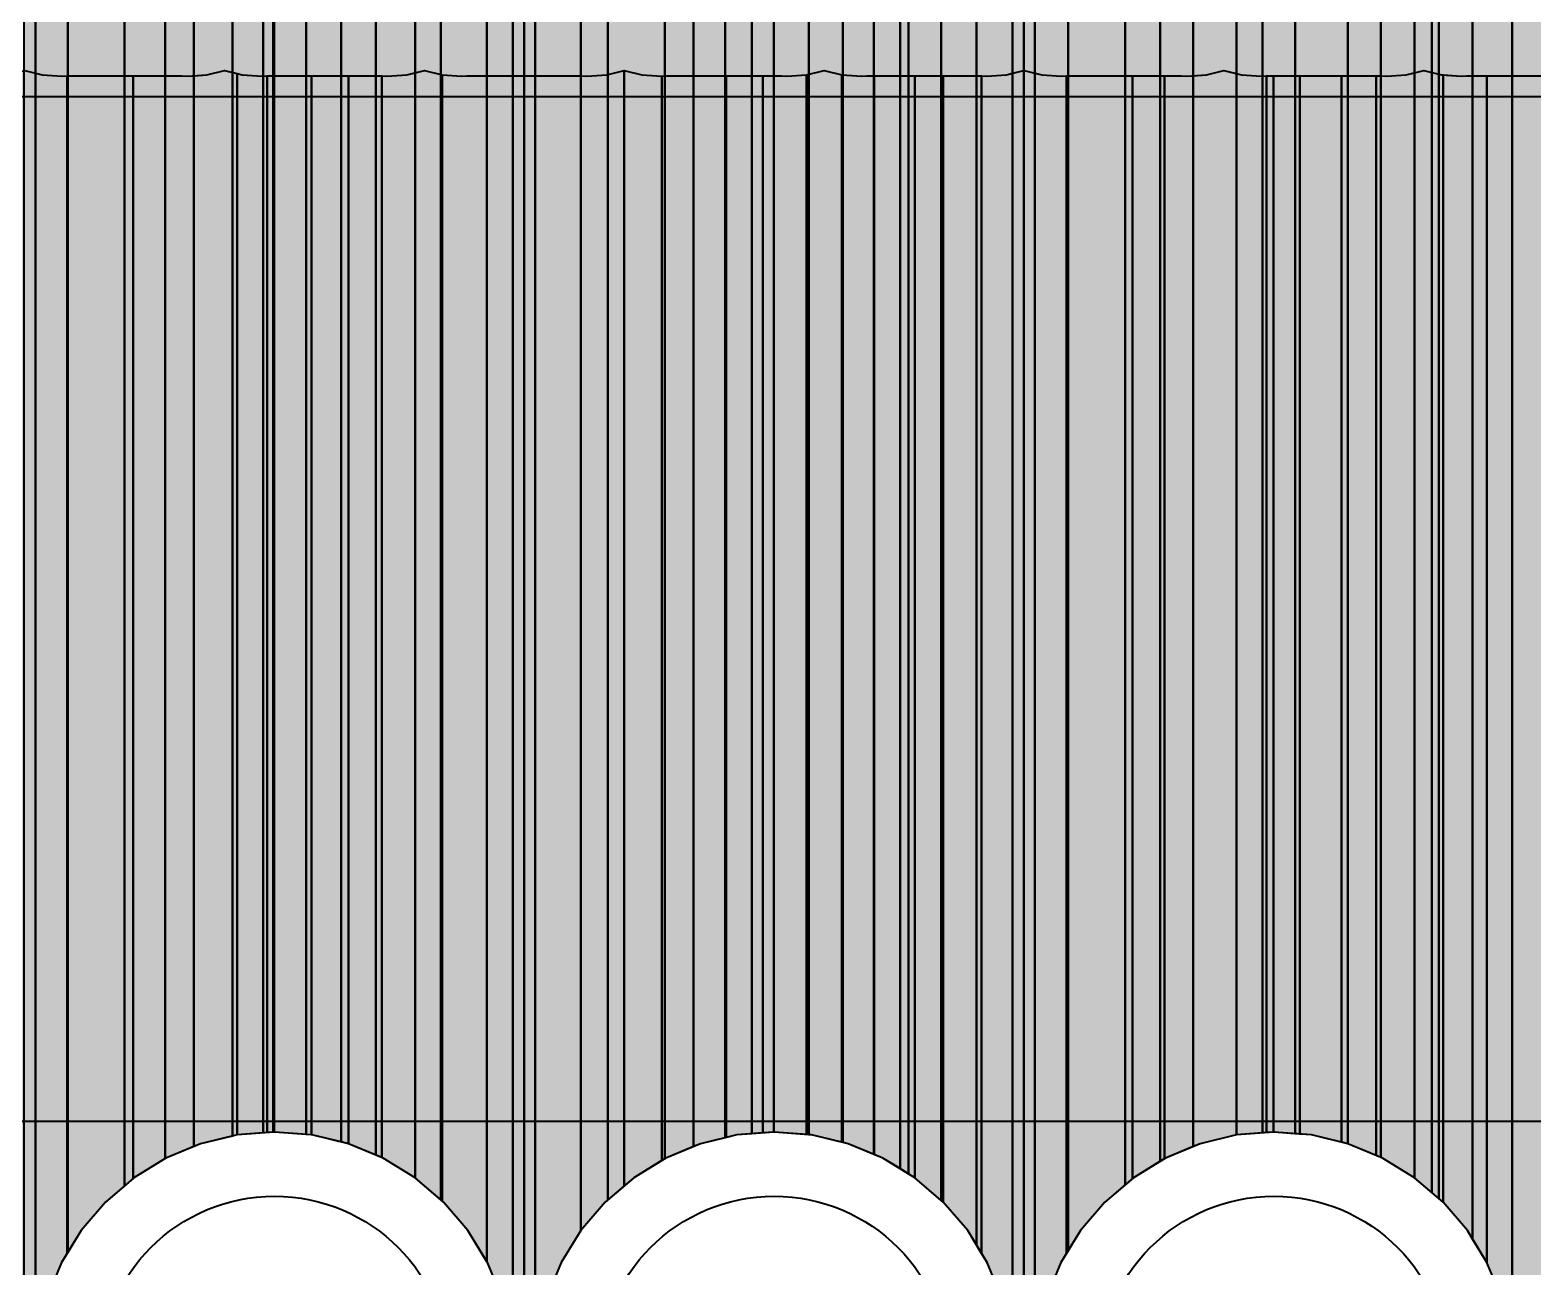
# Model space of a CAD drawing. Header units: millimetres. Extents: x 3.8 to 71.6, y 3.7 to 38.5.
# Drawn here: x 35.72 to 41.74, y 21.4 to 26.35 of the extents above; entities that cross this region are included whole.
import ezdxf

# ---------------------------------------------------------------- set-up
doc = ezdxf.new("R2010")
doc.units = ezdxf.units.MM
for name, color, linetype in [('bottom_copper', 7, 'Continuous'), ('top_copper', 7, 'Continuous'), ('top_silk', 7, 'Continuous')]:
    doc.layers.add(name, color=color, linetype=linetype)

# ---------------------------------------------------------------- blocks, each defined once
blk = doc.blocks.new('Block4090')
at = {"layer": 'bottom_copper', "lineweight": 40}
for points in [[(0, 17.8025), (-0.1033, 17.8106), (-0.1045, 17.8105), (-0.1048, 22.0357), (0, 22.0357), (0, 17.8025)], [(0.1668, 17.77), (0.0464, 17.7989), (0, 17.8025), (0, 22.0357), (0.1668, 22.0357), (0.1668, 17.77)], [(0.3059, 17.7167), (0.1924, 17.7638), (0.1668, 17.77), (0.1668, 22.0357), (0.3059, 22.0357), (0.3059, 17.7167)], [(0.4592, 17.6279), (0.3311, 17.7063), (0.3059, 17.7167), (0.3059, 22.0357), (0.3268, 22.0357), (0.3467, 22.0341), (0.4264, 22.0404), (0.4592, 22.0483), (0.4592, 17.6279)], [(0.5734, 17.5304), (0.4592, 17.6279), (0.4592, 22.0483), (0.4967, 22.0573), (0.5669, 22.0404), (0.5734, 22.0399), (0.5734, 17.5304)], [(0.7493, 17.2881), (0.6709, 17.4162), (0.5734, 17.5304), (0.5734, 22.0399), (0.6467, 22.0341), (0.6666, 22.0357), (0.7493, 22.0357), (0.7493, 17.2881)], [(0.8507, 16.8537), (0.8419, 17.0034), (0.8068, 17.1494), (0.7493, 17.2881), (0.7493, 22.0357), (0.8507, 22.0357), (0.8507, 16.8537)], [(1.0157, 4.3163), (0.8507, 4.3163), (0.8507, 22.0357), (1.0157, 22.0357), (1.0157, 4.3163)]]:
    blk.add_hatch(color=7, dxfattribs=at).paths.add_polyline_path(points, flags=0)
at = {"layer": 'bottom_copper', "color": 7, "lineweight": 40}
for points in [[(0, 17.8025), (-0.1033, 17.8106), (-0.1045, 17.8105), (-0.1048, 22.0357), (0, 22.0357), (0, 17.8025)], [(0.1668, 17.77), (0.0464, 17.7989), (0, 17.8025), (0, 22.0357), (0.1668, 22.0357), (0.1668, 17.77)], [(0.3059, 17.7167), (0.1924, 17.7638), (0.1668, 17.77), (0.1668, 22.0357), (0.3059, 22.0357), (0.3059, 17.7167)], [(0.4592, 17.6279), (0.3311, 17.7063), (0.3059, 17.7167), (0.3059, 22.0357), (0.3268, 22.0357), (0.3467, 22.0341), (0.4264, 22.0404), (0.4592, 22.0483), (0.4592, 17.6279)], [(0.5734, 17.5304), (0.4592, 17.6279), (0.4592, 22.0483), (0.4967, 22.0573), (0.5669, 22.0404), (0.5734, 22.0399), (0.5734, 17.5304)], [(0.7493, 17.2881), (0.6709, 17.4162), (0.5734, 17.5304), (0.5734, 22.0399), (0.6467, 22.0341), (0.6666, 22.0357), (0.7493, 22.0357), (0.7493, 17.2881)], [(0.8507, 16.8537), (0.8419, 17.0034), (0.8068, 17.1494), (0.7493, 17.2881), (0.7493, 22.0357), (0.8507, 22.0357), (0.8507, 16.8537)], [(1.0157, 4.3163), (0.8507, 4.3163), (0.8507, 22.0357), (1.0157, 22.0357), (1.0157, 4.3163)]]:
    blk.add_lwpolyline(points, close=True, dxfattribs=at)
blk = doc.blocks.new('Block5006')
at = {"layer": 'bottom_copper', "lineweight": 40}
for points in [[(-0.1043, 11.4909), (-0.1474, 11.4943), (-0.1489, 11.4942), (-0.1489, 17.7406), (-0.1474, 17.741), (-0.1043, 17.7306), (-0.1043, 11.4909)], [(0.0225, 13.0086), (0, 12.9718), (-0.0575, 12.8331), (-0.0926, 12.6871), (-0.1043, 12.5374), (-0.1043, 17.7306), (-0.0771, 17.7241), (0.0023, 17.7178), (0.0225, 17.7194), (0.0225, 13.0086)], [(0.287, 13.309), (0.1759, 13.2141), (0.0784, 13.0999), (0.0225, 13.0086), (0.0225, 17.7194), (0.287, 17.7194), (0.287, 13.309)], [(0.4151, 13.3881), (0.2901, 13.3116), (0.287, 13.309), (0.287, 17.7194), (0.4151, 17.7194), (0.4151, 13.3881)], [(0.5293, 13.4361), (0.4182, 13.39), (0.4151, 13.3881), (0.4151, 17.7194), (0.4827, 17.7194), (0.5026, 17.7178), (0.5293, 17.7199), (0.5293, 13.4361)], [(0.7029, 13.4826), (0.5569, 13.4475), (0.5293, 13.4361), (0.5293, 17.7199), (0.5823, 17.7241), (0.6526, 17.741), (0.7029, 17.7289), (0.7029, 13.4826)], [(0.8066, 13.4907), (0.7029, 13.4826), (0.7029, 17.7289), (0.7229, 17.7241), (0.8026, 17.7178), (0.8066, 17.7181), (0.8066, 13.4907)], [(0.8225, 13.492), (0.8066, 13.4907), (0.8066, 17.7181), (0.8225, 17.7194), (0.8225, 13.492)], [(0.8511, 13.4942), (0.8225, 13.492), (0.8225, 17.7194), (0.8511, 17.7194), (0.8511, 13.4942)]]:
    blk.add_hatch(color=7, dxfattribs=at).paths.add_polyline_path(points, flags=0)
at = {"layer": 'bottom_copper', "color": 7, "lineweight": 40}
for points in [[(-0.1043, 11.4909), (-0.1474, 11.4943), (-0.1489, 11.4942), (-0.1489, 17.7406), (-0.1474, 17.741), (-0.1043, 17.7306), (-0.1043, 11.4909)], [(0.0225, 13.0086), (0, 12.9718), (-0.0575, 12.8331), (-0.0926, 12.6871), (-0.1043, 12.5374), (-0.1043, 17.7306), (-0.0771, 17.7241), (0.0023, 17.7178), (0.0225, 17.7194), (0.0225, 13.0086)], [(0.287, 13.309), (0.1759, 13.2141), (0.0784, 13.0999), (0.0225, 13.0086), (0.0225, 17.7194), (0.287, 17.7194), (0.287, 13.309)], [(0.4151, 13.3881), (0.2901, 13.3116), (0.287, 13.309), (0.287, 17.7194), (0.4151, 17.7194), (0.4151, 13.3881)], [(0.5293, 13.4361), (0.4182, 13.39), (0.4151, 13.3881), (0.4151, 17.7194), (0.4827, 17.7194), (0.5026, 17.7178), (0.5293, 17.7199), (0.5293, 13.4361)], [(0.7029, 13.4826), (0.5569, 13.4475), (0.5293, 13.4361), (0.5293, 17.7199), (0.5823, 17.7241), (0.6526, 17.741), (0.7029, 17.7289), (0.7029, 13.4826)], [(0.8066, 13.4907), (0.7029, 13.4826), (0.7029, 17.7289), (0.7229, 17.7241), (0.8026, 17.7178), (0.8066, 17.7181), (0.8066, 13.4907)], [(0.8225, 13.492), (0.8066, 13.4907), (0.8066, 17.7181), (0.8225, 17.7194), (0.8225, 13.492)], [(0.8511, 13.4942), (0.8225, 13.492), (0.8225, 17.7194), (0.8511, 17.7194), (0.8511, 13.4942)]]:
    blk.add_lwpolyline(points, close=True, dxfattribs=at)
blk = doc.blocks.new('Block5882')
at = {"layer": 'bottom_copper', "lineweight": 40}
for points in [[(0.0866, 13.5775), (-0.0431, 13.5876), (-0.0446, 13.5875), (-0.0446, 17.8127), (-0.013, 17.8127), (0.0069, 17.8111), (0.0866, 17.8174), (0.0866, 13.5775)], [(0.2272, 13.5469), (0.1066, 13.5759), (0.0866, 13.5775), (0.0866, 17.8174), (0.1569, 17.8343), (0.2272, 17.8174), (0.2272, 13.5469)], [(0.3562, 13.4978), (0.2526, 13.5408), (0.2272, 13.5469), (0.2272, 17.8174), (0.3069, 17.8111), (0.3268, 17.8127), (0.3562, 17.8127), (0.3562, 13.4978)], [(0.5194, 13.4049), (0.3913, 13.4833), (0.3562, 13.4978), (0.3562, 17.8127), (0.5194, 17.8127), (0.5194, 13.4049)], [(0.6336, 13.3074), (0.5194, 13.4049), (0.5194, 17.8127), (0.6336, 17.8127), (0.6336, 13.3074)], [(0.787, 13.1019), (0.7311, 13.1932), (0.6336, 13.3074), (0.6336, 17.8127), (0.787, 17.8127), (0.787, 13.1019)], [(0.9109, 12.6307), (0.9021, 12.7804), (0.867, 12.9264), (0.8095, 13.0651), (0.787, 13.1019), (0.787, 17.8127), (0.8069, 17.8111), (0.8866, 17.8174), (0.9109, 17.8232), (0.9109, 12.6307)], [(0.9554, 11.5875), (0.9109, 11.584), (0.9109, 17.8232), (0.9554, 17.8339), (0.9554, 11.5875)]]:
    blk.add_hatch(color=7, dxfattribs=at).paths.add_polyline_path(points, flags=0)
at = {"layer": 'bottom_copper', "color": 7, "lineweight": 40}
for points in [[(0.0866, 13.5775), (-0.0431, 13.5876), (-0.0446, 13.5875), (-0.0446, 17.8127), (-0.013, 17.8127), (0.0069, 17.8111), (0.0866, 17.8174), (0.0866, 13.5775)], [(0.2272, 13.5469), (0.1066, 13.5759), (0.0866, 13.5775), (0.0866, 17.8174), (0.1569, 17.8343), (0.2272, 17.8174), (0.2272, 13.5469)], [(0.3562, 13.4978), (0.2526, 13.5408), (0.2272, 13.5469), (0.2272, 17.8174), (0.3069, 17.8111), (0.3268, 17.8127), (0.3562, 17.8127), (0.3562, 13.4978)], [(0.5194, 13.4049), (0.3913, 13.4833), (0.3562, 13.4978), (0.3562, 17.8127), (0.5194, 17.8127), (0.5194, 13.4049)], [(0.6336, 13.3074), (0.5194, 13.4049), (0.5194, 17.8127), (0.6336, 17.8127), (0.6336, 13.3074)], [(0.787, 13.1019), (0.7311, 13.1932), (0.6336, 13.3074), (0.6336, 17.8127), (0.787, 17.8127), (0.787, 13.1019)], [(0.9109, 12.6307), (0.9021, 12.7804), (0.867, 12.9264), (0.8095, 13.0651), (0.787, 13.1019), (0.787, 17.8127), (0.8069, 17.8111), (0.8866, 17.8174), (0.9109, 17.8232), (0.9109, 12.6307)], [(0.9554, 11.5875), (0.9109, 11.584), (0.9109, 17.8232), (0.9554, 17.8339), (0.9554, 11.5875)]]:
    blk.add_lwpolyline(points, close=True, dxfattribs=at)
blk = doc.blocks.new('Block6923')
at = {"layer": 'bottom_copper', "lineweight": 40}
for points in [[(-0.1043, 15.8072), (-0.1474, 15.8106), (-0.1489, 15.8105), (-0.1489, 22.0357), (-0.1043, 22.0357), (-0.1043, 15.8072)], [(0.0784, 17.4162), (0, 17.2881), (-0.0575, 17.1494), (-0.0926, 17.0034), (-0.1043, 16.8537), (-0.1043, 22.0357), (0.0784, 22.0357), (0.0784, 17.4162)], [(0.2526, 17.5959), (0.1759, 17.5304), (0.0784, 17.4162), (0.0784, 22.0357), (0.0827, 22.0357), (0.1026, 22.0341), (0.1823, 22.0404), (0.2526, 22.0573), (0.2526, 17.5959)], [(0.4026, 17.6968), (0.2901, 17.6279), (0.2526, 17.5959), (0.2526, 22.0573), (0.3229, 22.0404), (0.4026, 22.0341), (0.4026, 17.6968)], [(0.5293, 17.7524), (0.4182, 17.7063), (0.4026, 17.6968), (0.4026, 22.0341), (0.4225, 22.0357), (0.5293, 22.0357), (0.5293, 17.7524)], [(0.6595, 17.7885), (0.5569, 17.7638), (0.5293, 17.7524), (0.5293, 22.0357), (0.6595, 22.0357), (0.6595, 17.7885)], [(0.8066, 17.807), (0.7029, 17.7989), (0.6595, 17.7885), (0.6595, 22.0357), (0.8066, 22.0357), (0.8066, 17.807)], [(0.8511, 17.8105), (0.8066, 17.807), (0.8066, 22.0357), (0.8511, 22.0357), (0.8511, 17.8105)]]:
    blk.add_hatch(color=7, dxfattribs=at).paths.add_polyline_path(points, flags=0)
at = {"layer": 'bottom_copper', "color": 7, "lineweight": 40}
for points in [[(-0.1043, 15.8072), (-0.1474, 15.8106), (-0.1489, 15.8105), (-0.1489, 22.0357), (-0.1043, 22.0357), (-0.1043, 15.8072)], [(0.0784, 17.4162), (0, 17.2881), (-0.0575, 17.1494), (-0.0926, 17.0034), (-0.1043, 16.8537), (-0.1043, 22.0357), (0.0784, 22.0357), (0.0784, 17.4162)], [(0.2526, 17.5959), (0.1759, 17.5304), (0.0784, 17.4162), (0.0784, 22.0357), (0.0827, 22.0357), (0.1026, 22.0341), (0.1823, 22.0404), (0.2526, 22.0573), (0.2526, 17.5959)], [(0.4026, 17.6968), (0.2901, 17.6279), (0.2526, 17.5959), (0.2526, 22.0573), (0.3229, 22.0404), (0.4026, 22.0341), (0.4026, 17.6968)], [(0.5293, 17.7524), (0.4182, 17.7063), (0.4026, 17.6968), (0.4026, 22.0341), (0.4225, 22.0357), (0.5293, 22.0357), (0.5293, 17.7524)], [(0.6595, 17.7885), (0.5569, 17.7638), (0.5293, 17.7524), (0.5293, 22.0357), (0.6595, 22.0357), (0.6595, 17.7885)], [(0.8066, 17.807), (0.7029, 17.7989), (0.6595, 17.7885), (0.6595, 22.0357), (0.8066, 22.0357), (0.8066, 17.807)], [(0.8511, 17.8105), (0.8066, 17.807), (0.8066, 22.0357), (0.8511, 22.0357), (0.8511, 17.8105)]]:
    blk.add_lwpolyline(points, close=True, dxfattribs=at)
blk = doc.blocks.new('Block7672')
at = {"layer": 'bottom_copper', "lineweight": 40}
for points in [[(0.1043, 17.7991), (-0.0431, 17.8106), (-0.0446, 17.8105), (-0.0446, 22.0357), (0.1043, 22.0357), (0.1043, 17.7991)], [(0.2526, 17.7638), (0.1066, 17.7989), (0.1043, 17.7991), (0.1043, 22.0357), (0.2526, 22.0357), (0.2526, 17.7638)], [(0.387, 17.7081), (0.2526, 17.7638), (0.2526, 22.0357), (0.387, 22.0357), (0.387, 17.7081)], [(0.5194, 17.6279), (0.3913, 17.7063), (0.387, 17.7081), (0.387, 22.0357), (0.4069, 22.0341), (0.4866, 22.0404), (0.5194, 22.0483), (0.5194, 17.6279)], [(0.6272, 17.5359), (0.5194, 17.6279), (0.5194, 22.0483), (0.5569, 22.0573), (0.6272, 22.0404), (0.6272, 17.5359)], [(0.8072, 17.2919), (0.7311, 17.4162), (0.6336, 17.5304), (0.6272, 17.5359), (0.6272, 22.0404), (0.7069, 22.0341), (0.7268, 22.0357), (0.8072, 22.0357), (0.8072, 17.2919)], [(0.9109, 16.8537), (0.9021, 17.0034), (0.867, 17.1494), (0.8095, 17.2881), (0.8072, 17.2919), (0.8072, 22.0357), (0.9109, 22.0357), (0.9109, 16.8537)], [(0.9554, 15.8105), (0.9109, 15.807), (0.9109, 22.0357), (0.9554, 22.0357), (0.9554, 15.8105)]]:
    blk.add_hatch(color=7, dxfattribs=at).paths.add_polyline_path(points, flags=0)
at = {"layer": 'bottom_copper', "color": 7, "lineweight": 40}
for points in [[(0.1043, 17.7991), (-0.0431, 17.8106), (-0.0446, 17.8105), (-0.0446, 22.0357), (0.1043, 22.0357), (0.1043, 17.7991)], [(0.2526, 17.7638), (0.1066, 17.7989), (0.1043, 17.7991), (0.1043, 22.0357), (0.2526, 22.0357), (0.2526, 17.7638)], [(0.387, 17.7081), (0.2526, 17.7638), (0.2526, 22.0357), (0.387, 22.0357), (0.387, 17.7081)], [(0.5194, 17.6279), (0.3913, 17.7063), (0.387, 17.7081), (0.387, 22.0357), (0.4069, 22.0341), (0.4866, 22.0404), (0.5194, 22.0483), (0.5194, 17.6279)], [(0.6272, 17.5359), (0.5194, 17.6279), (0.5194, 22.0483), (0.5569, 22.0573), (0.6272, 22.0404), (0.6272, 17.5359)], [(0.8072, 17.2919), (0.7311, 17.4162), (0.6336, 17.5304), (0.6272, 17.5359), (0.6272, 22.0404), (0.7069, 22.0341), (0.7268, 22.0357), (0.8072, 22.0357), (0.8072, 17.2919)], [(0.9109, 16.8537), (0.9021, 17.0034), (0.867, 17.1494), (0.8095, 17.2881), (0.8072, 17.2919), (0.8072, 22.0357), (0.9109, 22.0357), (0.9109, 16.8537)], [(0.9554, 15.8105), (0.9109, 15.807), (0.9109, 22.0357), (0.9554, 22.0357), (0.9554, 15.8105)]]:
    blk.add_lwpolyline(points, close=True, dxfattribs=at)
blk = doc.blocks.new('Block8641')
at = {"layer": 'bottom_copper', "lineweight": 40}
for points in [[(0.3664, 15.8072), (0.3233, 15.8106), (0.2773, 15.807), (0.2773, 22.0462), (0.3233, 22.0573), (0.3664, 22.0469), (0.3664, 15.8072)], [(0.4932, 17.3249), (0.4707, 17.2881), (0.4132, 17.1494), (0.3781, 17.0034), (0.3664, 16.8537), (0.3664, 22.0469), (0.3936, 22.0404), (0.473, 22.0341), (0.4932, 22.0357), (0.4932, 17.3249)], [(0.7577, 17.6253), (0.6466, 17.5304), (0.5491, 17.4162), (0.4932, 17.3249), (0.4932, 22.0357), (0.7577, 22.0357), (0.7577, 17.6253)], [(0.8858, 17.7044), (0.7608, 17.6279), (0.7577, 17.6253), (0.7577, 22.0357), (0.8858, 22.0357), (0.8858, 17.7044)], [(1, 17.7524), (0.8889, 17.7063), (0.8858, 17.7044), (0.8858, 22.0357), (0.9534, 22.0357), (0.9733, 22.0341), (1, 22.0362), (1, 17.7524)], [(1.1736, 17.7989), (1.0276, 17.7638), (1, 17.7524), (1, 22.0362), (1.053, 22.0404), (1.1233, 22.0573), (1.1736, 22.0452), (1.1736, 17.7989)], [(1.2773, 17.807), (1.1736, 17.7989), (1.1736, 22.0452), (1.1936, 22.0404), (1.2733, 22.0341), (1.2773, 22.0344), (1.2773, 17.807)], [(1.2932, 17.8083), (1.2773, 17.807), (1.2773, 22.0344), (1.2932, 22.0357), (1.2932, 17.8083)], [(1.3218, 17.8105), (1.2932, 17.8083), (1.2932, 22.0357), (1.3218, 22.0357), (1.3218, 17.8105)]]:
    blk.add_hatch(color=7, dxfattribs=at).paths.add_polyline_path(points, flags=0)
at = {"layer": 'bottom_copper', "color": 7, "lineweight": 40}
for points in [[(0.3664, 15.8072), (0.3233, 15.8106), (0.2773, 15.807), (0.2773, 22.0462), (0.3233, 22.0573), (0.3664, 22.0469), (0.3664, 15.8072)], [(0.4932, 17.3249), (0.4707, 17.2881), (0.4132, 17.1494), (0.3781, 17.0034), (0.3664, 16.8537), (0.3664, 22.0469), (0.3936, 22.0404), (0.473, 22.0341), (0.4932, 22.0357), (0.4932, 17.3249)], [(0.7577, 17.6253), (0.6466, 17.5304), (0.5491, 17.4162), (0.4932, 17.3249), (0.4932, 22.0357), (0.7577, 22.0357), (0.7577, 17.6253)], [(0.8858, 17.7044), (0.7608, 17.6279), (0.7577, 17.6253), (0.7577, 22.0357), (0.8858, 22.0357), (0.8858, 17.7044)], [(1, 17.7524), (0.8889, 17.7063), (0.8858, 17.7044), (0.8858, 22.0357), (0.9534, 22.0357), (0.9733, 22.0341), (1, 22.0362), (1, 17.7524)], [(1.1736, 17.7989), (1.0276, 17.7638), (1, 17.7524), (1, 22.0362), (1.053, 22.0404), (1.1233, 22.0573), (1.1736, 22.0452), (1.1736, 17.7989)], [(1.2773, 17.807), (1.1736, 17.7989), (1.1736, 22.0452), (1.1936, 22.0404), (1.2733, 22.0341), (1.2773, 22.0344), (1.2773, 17.807)], [(1.2932, 17.8083), (1.2773, 17.807), (1.2773, 22.0344), (1.2932, 22.0357), (1.2932, 17.8083)], [(1.3218, 17.8105), (1.2932, 17.8083), (1.2932, 22.0357), (1.3218, 22.0357), (1.3218, 17.8105)]]:
    blk.add_lwpolyline(points, close=True, dxfattribs=at)
blk = doc.blocks.new('Block28972')
at = {"layer": 'top_copper', "lineweight": 40}
for points in [[(0.1592, 16.8537), (0.1504, 17.0034), (0.1153, 17.1494), (0.0578, 17.2881), (0, 17.3825), (0, 24.3115), (0.0603, 24.4099), (0.1045, 24.5165), (0.1314, 24.6287), (0.1372, 24.7261), (0.1592, 24.7244), (0.1592, 16.8537)], [(0.3501, 4.3163), (0.1592, 4.3163), (0.1592, 24.7244), (0.2092, 24.7204), (0.2714, 24.7253), (0.279, 24.6287), (0.3059, 24.5165), (0.3501, 24.4099), (0.3501, 4.3163)], [(0, 17.3825), (-0.0206, 17.4162), (-0.1181, 17.5304), (-0.1344, 17.5442), (-0.1344, 24.173), (-0.0749, 24.2238), (0, 24.3115), (0, 17.3825)]]:
    blk.add_hatch(color=7, dxfattribs=at).paths.add_polyline_path(points, flags=0)
at = {"layer": 'top_copper', "color": 7, "lineweight": 40}
for points in [[(0.1592, 16.8537), (0.1504, 17.0034), (0.1153, 17.1494), (0.0578, 17.2881), (0, 17.3825), (0, 24.3115), (0.0603, 24.4099), (0.1045, 24.5165), (0.1314, 24.6287), (0.1372, 24.7261), (0.1592, 24.7244), (0.1592, 16.8537)], [(0.3501, 4.3163), (0.1592, 4.3163), (0.1592, 24.7244), (0.2092, 24.7204), (0.2714, 24.7253), (0.279, 24.6287), (0.3059, 24.5165), (0.3501, 24.4099), (0.3501, 4.3163)], [(0, 17.3825), (-0.0206, 17.4162), (-0.1181, 17.5304), (-0.1344, 17.5442), (-0.1344, 24.173), (-0.0749, 24.2238), (0, 24.3115), (0, 17.3825)]]:
    blk.add_lwpolyline(points, close=True, dxfattribs=at)
blk = doc.blocks.new('Block30658')
at = {"layer": 'top_copper', "lineweight": 40}
for points in [[(-0.1043, 11.4909), (-0.1474, 11.4943), (-0.1489, 11.4942), (-0.1489, 20.5282), (-0.1043, 20.5009), (-0.1043, 11.4909)], [(0.0294, 13.0198), (0, 12.9718), (-0.0575, 12.8331), (-0.0926, 12.6871), (-0.1043, 12.5374), (-0.1043, 20.5009), (-0.0772, 20.4843), (0.0294, 20.4401), (0.0294, 13.0198)], [(0.2566, 13.283), (0.1759, 13.2141), (0.0784, 13.0999), (0.0294, 13.0198), (0.0294, 20.4401), (0.1416, 20.4132), (0.2566, 20.4041), (0.2566, 13.283)], [(0.3975, 13.3773), (0.2901, 13.3116), (0.2566, 13.283), (0.2566, 20.4041), (0.3188, 20.409), (0.3264, 20.3124), (0.3533, 20.2002), (0.3975, 20.0936), (0.3975, 13.3773)], [(0.5293, 13.4361), (0.4182, 13.39), (0.3975, 13.3773), (0.3975, 20.0936), (0.4578, 19.9952), (0.5293, 19.9115), (0.5293, 13.4361)], [(0.7029, 13.4826), (0.5569, 13.4475), (0.5293, 13.4361), (0.5293, 19.9115), (0.5327, 19.9075), (0.6204, 19.8326), (0.7029, 19.782), (0.7029, 13.4826)], [(1.513, 13.2279), (1.4848, 13.252), (1.4848, 19.8326), (1.513, 19.8567), (1.513, 13.2279)], [(1.4151, 13.3116), (1.287, 13.39), (1.2798, 13.393), (1.2798, 19.7281), (1.3864, 19.7723), (1.4151, 19.7899), (1.4151, 13.3116)], [(1.4848, 13.252), (1.4151, 13.3116), (1.4151, 19.7899), (1.4848, 19.8326), (1.4848, 13.252)], [(0.8066, 13.4907), (0.7029, 13.4826), (0.7029, 19.782), (0.7188, 19.7723), (0.8066, 19.7359), (0.8066, 13.4907)], [(0.9376, 13.4877), (0.8526, 13.4943), (0.8066, 13.4907), (0.8066, 19.7359), (0.8254, 19.7281), (0.9376, 19.7012), (0.9376, 13.4877)], [(1.1483, 13.4475), (1.0023, 13.4826), (0.9376, 13.4877), (0.9376, 19.7012), (1.0526, 19.6921), (1.1483, 19.6997), (1.1483, 13.4475)], [(1.2798, 13.393), (1.1483, 13.4475), (1.1483, 19.6997), (1.1676, 19.7012), (1.2798, 19.7281), (1.2798, 13.393)]]:
    blk.add_hatch(color=7, dxfattribs=at).paths.add_polyline_path(points, flags=0)
at = {"layer": 'top_copper', "color": 7, "lineweight": 40}
for points in [[(-0.1043, 11.4909), (-0.1474, 11.4943), (-0.1489, 11.4942), (-0.1489, 20.5282), (-0.1043, 20.5009), (-0.1043, 11.4909)], [(0.0294, 13.0198), (0, 12.9718), (-0.0575, 12.8331), (-0.0926, 12.6871), (-0.1043, 12.5374), (-0.1043, 20.5009), (-0.0772, 20.4843), (0.0294, 20.4401), (0.0294, 13.0198)], [(0.2566, 13.283), (0.1759, 13.2141), (0.0784, 13.0999), (0.0294, 13.0198), (0.0294, 20.4401), (0.1416, 20.4132), (0.2566, 20.4041), (0.2566, 13.283)], [(0.3975, 13.3773), (0.2901, 13.3116), (0.2566, 13.283), (0.2566, 20.4041), (0.3188, 20.409), (0.3264, 20.3124), (0.3533, 20.2002), (0.3975, 20.0936), (0.3975, 13.3773)], [(0.5293, 13.4361), (0.4182, 13.39), (0.3975, 13.3773), (0.3975, 20.0936), (0.4578, 19.9952), (0.5293, 19.9115), (0.5293, 13.4361)], [(0.7029, 13.4826), (0.5569, 13.4475), (0.5293, 13.4361), (0.5293, 19.9115), (0.5327, 19.9075), (0.6204, 19.8326), (0.7029, 19.782), (0.7029, 13.4826)], [(1.513, 13.2279), (1.4848, 13.252), (1.4848, 19.8326), (1.513, 19.8567), (1.513, 13.2279)], [(1.4151, 13.3116), (1.287, 13.39), (1.2798, 13.393), (1.2798, 19.7281), (1.3864, 19.7723), (1.4151, 19.7899), (1.4151, 13.3116)], [(1.4848, 13.252), (1.4151, 13.3116), (1.4151, 19.7899), (1.4848, 19.8326), (1.4848, 13.252)], [(0.8066, 13.4907), (0.7029, 13.4826), (0.7029, 19.782), (0.7188, 19.7723), (0.8066, 19.7359), (0.8066, 13.4907)], [(0.9376, 13.4877), (0.8526, 13.4943), (0.8066, 13.4907), (0.8066, 19.7359), (0.8254, 19.7281), (0.9376, 19.7012), (0.9376, 13.4877)], [(1.1483, 13.4475), (1.0023, 13.4826), (0.9376, 13.4877), (0.9376, 19.7012), (1.0526, 19.6921), (1.1483, 19.6997), (1.1483, 13.4475)], [(1.2798, 13.393), (1.1483, 13.4475), (1.1483, 19.6997), (1.1676, 19.7012), (1.2798, 19.7281), (1.2798, 13.393)]]:
    blk.add_lwpolyline(points, close=True, dxfattribs=at)
blk = doc.blocks.new('Block32102')
at = {"layer": 'top_copper', "lineweight": 40}
for points in [[(0.6256, 13.3142), (0.5194, 13.4049), (0.4939, 13.4205), (0.4939, 25.1395), (0.6256, 25.0078), (0.6256, 13.3142)], [(0.4939, 13.4205), (0.4602, 13.4411), (0.4602, 21.0055), (0.4871, 21.1177), (0.4939, 21.2327), (0.4939, 13.4205)], [(0.7661, 13.136), (0.7311, 13.1932), (0.6336, 13.3074), (0.6256, 13.3142), (0.6256, 21.2327), (0.6347, 21.1177), (0.6616, 21.0055), (0.7058, 20.8989), (0.7661, 20.8005), (0.7661, 13.136)], [(0.4602, 13.4411), (0.3913, 13.4833), (0.3557, 13.4981), (0.3557, 20.8005), (0.416, 20.8989), (0.4602, 21.0055), (0.4602, 13.4411)], [(0.3557, 13.4981), (0.2526, 13.5408), (0.2317, 13.5458), (0.2317, 20.6709), (0.2808, 20.7128), (0.3557, 20.8005), (0.3557, 13.4981)], [(0.9109, 12.6307), (0.9021, 12.7804), (0.867, 12.9264), (0.8095, 13.0651), (0.7661, 13.136), (0.7661, 20.8005), (0.841, 20.7128), (0.9109, 20.6531), (0.9109, 12.6307)], [(0.2317, 13.5458), (0.1066, 13.5759), (0.0947, 13.5768), (0.0947, 20.5776), (0.1931, 20.6379), (0.2317, 20.6709), (0.2317, 13.5458)], [(0.9554, 11.5875), (0.9109, 11.584), (0.9109, 20.6531), (0.9287, 20.6379), (0.9554, 20.6215), (0.9554, 11.5875)], [(0.0947, 13.5768), (-0.0431, 13.5876), (-0.0446, 13.5875), (-0.0446, 20.5256), (-0.0119, 20.5334), (0.0947, 20.5776), (0.0947, 13.5768)]]:
    blk.add_hatch(color=7, dxfattribs=at).paths.add_polyline_path(points, flags=0)
at = {"layer": 'top_copper', "color": 7, "lineweight": 40}
for points in [[(0.6256, 13.3142), (0.5194, 13.4049), (0.4939, 13.4205), (0.4939, 25.1395), (0.6256, 25.0078), (0.6256, 13.3142)], [(0.4939, 13.4205), (0.4602, 13.4411), (0.4602, 21.0055), (0.4871, 21.1177), (0.4939, 21.2327), (0.4939, 13.4205)], [(0.7661, 13.136), (0.7311, 13.1932), (0.6336, 13.3074), (0.6256, 13.3142), (0.6256, 21.2327), (0.6347, 21.1177), (0.6616, 21.0055), (0.7058, 20.8989), (0.7661, 20.8005), (0.7661, 13.136)], [(0.4602, 13.4411), (0.3913, 13.4833), (0.3557, 13.4981), (0.3557, 20.8005), (0.416, 20.8989), (0.4602, 21.0055), (0.4602, 13.4411)], [(0.3557, 13.4981), (0.2526, 13.5408), (0.2317, 13.5458), (0.2317, 20.6709), (0.2808, 20.7128), (0.3557, 20.8005), (0.3557, 13.4981)], [(0.9109, 12.6307), (0.9021, 12.7804), (0.867, 12.9264), (0.8095, 13.0651), (0.7661, 13.136), (0.7661, 20.8005), (0.841, 20.7128), (0.9109, 20.6531), (0.9109, 12.6307)], [(0.2317, 13.5458), (0.1066, 13.5759), (0.0947, 13.5768), (0.0947, 20.5776), (0.1931, 20.6379), (0.2317, 20.6709), (0.2317, 13.5458)], [(0.9554, 11.5875), (0.9109, 11.584), (0.9109, 20.6531), (0.9287, 20.6379), (0.9554, 20.6215), (0.9554, 11.5875)], [(0.0947, 13.5768), (-0.0431, 13.5876), (-0.0446, 13.5875), (-0.0446, 20.5256), (-0.0119, 20.5334), (0.0947, 20.5776), (0.0947, 13.5768)]]:
    blk.add_lwpolyline(points, close=True, dxfattribs=at)
blk = doc.blocks.new('Block33282')
at = {"layer": 'top_copper', "lineweight": 40}
for points in [[(0.689, 17.7878), (0.5893, 17.7638), (0.5617, 17.7524), (0.5617, 24.462), (0.5843, 24.5165), (0.6112, 24.6287), (0.617, 24.7261), (0.689, 24.7204), (0.689, 17.7878)], [(0.7951, 17.8036), (0.7353, 17.7989), (0.689, 17.7878), (0.689, 24.7204), (0.7951, 24.7288), (0.7951, 17.8036)], [(0.8835, 17.8105), (0.7951, 17.8036), (0.7951, 24.7288), (0.804, 24.7295), (0.8835, 24.7486), (0.8835, 17.8105)], [(0.5617, 17.7524), (0.4506, 17.7063), (0.4475, 17.7044), (0.4475, 24.2737), (0.4798, 24.3115), (0.5401, 24.4099), (0.5617, 24.462), (0.5617, 17.7524)], [(0.4475, 17.7044), (0.3225, 17.6279), (0.2188, 17.5394), (0.2188, 24.0886), (0.3172, 24.1489), (0.4049, 24.2238), (0.4475, 24.2737), (0.4475, 17.7044)], [(0.2188, 17.5394), (0.2083, 17.5304), (0.1108, 17.4162), (0.1108, 24.0441), (0.1122, 24.0444), (0.2188, 24.0886), (0.2188, 17.5394)], [(-0.0719, 15.8072), (-0.115, 15.8106), (-0.1165, 15.8105), (-0.1165, 24.0086), (-0.115, 24.0084), (-0.0719, 24.0118), (-0.0719, 15.8072)], [(0.1108, 17.4162), (0.0324, 17.2881), (-0.0251, 17.1494), (-0.0602, 17.0034), (-0.0719, 16.8537), (-0.0719, 24.0118), (0, 24.0175), (0.1108, 24.0441), (0.1108, 17.4162)]]:
    blk.add_hatch(color=7, dxfattribs=at).paths.add_polyline_path(points, flags=0)
at = {"layer": 'top_copper', "color": 7, "lineweight": 40}
for points in [[(0.689, 17.7878), (0.5893, 17.7638), (0.5617, 17.7524), (0.5617, 24.462), (0.5843, 24.5165), (0.6112, 24.6287), (0.617, 24.7261), (0.689, 24.7204), (0.689, 17.7878)], [(0.7951, 17.8036), (0.7353, 17.7989), (0.689, 17.7878), (0.689, 24.7204), (0.7951, 24.7288), (0.7951, 17.8036)], [(0.8835, 17.8105), (0.7951, 17.8036), (0.7951, 24.7288), (0.804, 24.7295), (0.8835, 24.7486), (0.8835, 17.8105)], [(0.5617, 17.7524), (0.4506, 17.7063), (0.4475, 17.7044), (0.4475, 24.2737), (0.4798, 24.3115), (0.5401, 24.4099), (0.5617, 24.462), (0.5617, 17.7524)], [(0.4475, 17.7044), (0.3225, 17.6279), (0.2188, 17.5394), (0.2188, 24.0886), (0.3172, 24.1489), (0.4049, 24.2238), (0.4475, 24.2737), (0.4475, 17.7044)], [(0.2188, 17.5394), (0.2083, 17.5304), (0.1108, 17.4162), (0.1108, 24.0441), (0.1122, 24.0444), (0.2188, 24.0886), (0.2188, 17.5394)], [(-0.0719, 15.8072), (-0.115, 15.8106), (-0.1165, 15.8105), (-0.1165, 24.0086), (-0.115, 24.0084), (-0.0719, 24.0118), (-0.0719, 15.8072)], [(0.1108, 17.4162), (0.0324, 17.2881), (-0.0251, 17.1494), (-0.0602, 17.0034), (-0.0719, 16.8537), (-0.0719, 24.0118), (0, 24.0175), (0.1108, 24.0441), (0.1108, 17.4162)]]:
    blk.add_lwpolyline(points, close=True, dxfattribs=at)
blk = doc.blocks.new('Block34524')
at = {"layer": 'top_copper', "lineweight": 40}
for points in [[(0.2231, 17.7709), (0.1066, 17.7989), (0.0831, 17.8007), (0.0831, 24.6287), (0.0889, 24.7261), (0.1609, 24.7204), (0.2231, 24.7253), (0.2231, 17.7709)], [(0.3621, 17.7184), (0.2526, 17.7638), (0.2231, 17.7709), (0.2231, 24.7253), (0.2307, 24.6287), (0.2576, 24.5165), (0.3018, 24.4099), (0.3621, 24.3115), (0.3621, 17.7184)], [(0.0831, 17.8007), (-0.0431, 17.8106), (-0.0446, 17.8105), (-0.0446, 24.3175), (0.012, 24.4099), (0.0562, 24.5165), (0.0831, 24.6287), (0.0831, 17.8007)], [(0.5194, 17.6279), (0.3913, 17.7063), (0.3621, 17.7184), (0.3621, 24.3115), (0.437, 24.2238), (0.5194, 24.1534), (0.5194, 17.6279)], [(0.6231, 17.5394), (0.5194, 17.6279), (0.5194, 24.1534), (0.5247, 24.1489), (0.6231, 24.0886), (0.6231, 17.5394)], [(0.8072, 17.2919), (0.7311, 17.4162), (0.6336, 17.5304), (0.6231, 17.5394), (0.6231, 24.0886), (0.7297, 24.0444), (0.8072, 24.0258), (0.8072, 17.2919)], [(0.9109, 16.8537), (0.9021, 17.0034), (0.867, 17.1494), (0.8095, 17.2881), (0.8072, 17.2919), (0.8072, 24.0258), (0.8419, 24.0175), (0.9109, 24.0121), (0.9109, 16.8537)], [(0.9554, 15.8105), (0.9109, 15.807), (0.9109, 24.0121), (0.9554, 24.0086), (0.9554, 15.8105)]]:
    blk.add_hatch(color=7, dxfattribs=at).paths.add_polyline_path(points, flags=0)
at = {"layer": 'top_copper', "color": 7, "lineweight": 40}
for points in [[(0.2231, 17.7709), (0.1066, 17.7989), (0.0831, 17.8007), (0.0831, 24.6287), (0.0889, 24.7261), (0.1609, 24.7204), (0.2231, 24.7253), (0.2231, 17.7709)], [(0.3621, 17.7184), (0.2526, 17.7638), (0.2231, 17.7709), (0.2231, 24.7253), (0.2307, 24.6287), (0.2576, 24.5165), (0.3018, 24.4099), (0.3621, 24.3115), (0.3621, 17.7184)], [(0.0831, 17.8007), (-0.0431, 17.8106), (-0.0446, 17.8105), (-0.0446, 24.3175), (0.012, 24.4099), (0.0562, 24.5165), (0.0831, 24.6287), (0.0831, 17.8007)], [(0.5194, 17.6279), (0.3913, 17.7063), (0.3621, 17.7184), (0.3621, 24.3115), (0.437, 24.2238), (0.5194, 24.1534), (0.5194, 17.6279)], [(0.6231, 17.5394), (0.5194, 17.6279), (0.5194, 24.1534), (0.5247, 24.1489), (0.6231, 24.0886), (0.6231, 17.5394)], [(0.8072, 17.2919), (0.7311, 17.4162), (0.6336, 17.5304), (0.6231, 17.5394), (0.6231, 24.0886), (0.7297, 24.0444), (0.8072, 24.0258), (0.8072, 17.2919)], [(0.9109, 16.8537), (0.9021, 17.0034), (0.867, 17.1494), (0.8095, 17.2881), (0.8072, 17.2919), (0.8072, 24.0258), (0.8419, 24.0175), (0.9109, 24.0121), (0.9109, 16.8537)], [(0.9554, 15.8105), (0.9109, 15.807), (0.9109, 24.0121), (0.9554, 24.0086), (0.9554, 15.8105)]]:
    blk.add_lwpolyline(points, close=True, dxfattribs=at)
blk = doc.blocks.new('Block35240')
at = {"layer": 'top_copper', "lineweight": 40}
for points in [[(0.8474, 17.8102), (0.8066, 17.807), (0.8066, 24.2637), (0.8474, 24.3115), (0.8474, 17.8102)], [(0.8511, 17.8105), (0.8474, 17.8102), (0.8474, 24.3115), (0.8511, 24.3175), (0.8511, 17.8105)], [(0.8066, 17.807), (0.7029, 17.7989), (0.6848, 17.7945), (0.6848, 24.1489), (0.7725, 24.2238), (0.8066, 24.2637), (0.8066, 17.807)], [(-0.1043, 15.8072), (-0.1474, 15.8106), (-0.1489, 15.8105), (-0.1489, 24.13), (-0.1043, 24.1027), (-0.1043, 15.8072)], [(0.6848, 17.7945), (0.5569, 17.7638), (0.5293, 17.7524), (0.5293, 24.0649), (0.5864, 24.0886), (0.6848, 24.1489), (0.6848, 17.7945)], [(0.0254, 17.3296), (0, 17.2881), (-0.0575, 17.1494), (-0.0926, 17.0034), (-0.1043, 16.8537), (-0.1043, 24.1027), (-0.0812, 24.0886), (0.0254, 24.0444), (0.0254, 17.3296)], [(0.5293, 17.7524), (0.4182, 17.7063), (0.4151, 17.7044), (0.4151, 24.0289), (0.4798, 24.0444), (0.5293, 24.0649), (0.5293, 17.7524)], [(0.2526, 17.5959), (0.1759, 17.5304), (0.0784, 17.4162), (0.0254, 17.3296), (0.0254, 24.0444), (0.1376, 24.0175), (0.2526, 24.0084), (0.2526, 17.5959)], [(0.4151, 17.7044), (0.2901, 17.6279), (0.2526, 17.5959), (0.2526, 24.0084), (0.3676, 24.0175), (0.4151, 24.0289), (0.4151, 17.7044)]]:
    blk.add_hatch(color=7, dxfattribs=at).paths.add_polyline_path(points, flags=0)
at = {"layer": 'top_copper', "color": 7, "lineweight": 40}
for points in [[(0.8474, 17.8102), (0.8066, 17.807), (0.8066, 24.2637), (0.8474, 24.3115), (0.8474, 17.8102)], [(0.8511, 17.8105), (0.8474, 17.8102), (0.8474, 24.3115), (0.8511, 24.3175), (0.8511, 17.8105)], [(0.8066, 17.807), (0.7029, 17.7989), (0.6848, 17.7945), (0.6848, 24.1489), (0.7725, 24.2238), (0.8066, 24.2637), (0.8066, 17.807)], [(-0.1043, 15.8072), (-0.1474, 15.8106), (-0.1489, 15.8105), (-0.1489, 24.13), (-0.1043, 24.1027), (-0.1043, 15.8072)], [(0.6848, 17.7945), (0.5569, 17.7638), (0.5293, 17.7524), (0.5293, 24.0649), (0.5864, 24.0886), (0.6848, 24.1489), (0.6848, 17.7945)], [(0.0254, 17.3296), (0, 17.2881), (-0.0575, 17.1494), (-0.0926, 17.0034), (-0.1043, 16.8537), (-0.1043, 24.1027), (-0.0812, 24.0886), (0.0254, 24.0444), (0.0254, 17.3296)], [(0.5293, 17.7524), (0.4182, 17.7063), (0.4151, 17.7044), (0.4151, 24.0289), (0.4798, 24.0444), (0.5293, 24.0649), (0.5293, 17.7524)], [(0.2526, 17.5959), (0.1759, 17.5304), (0.0784, 17.4162), (0.0254, 17.3296), (0.0254, 24.0444), (0.1376, 24.0175), (0.2526, 24.0084), (0.2526, 17.5959)], [(0.4151, 17.7044), (0.2901, 17.6279), (0.2526, 17.5959), (0.2526, 24.0084), (0.3676, 24.0175), (0.4151, 24.0289), (0.4151, 17.7044)]]:
    blk.add_lwpolyline(points, close=True, dxfattribs=at)

msp = doc.modelspace()

# ---------------------------------------------------------------- linework, layer by layer
at = {"layer": 'bottom_copper', "color": 7, "lineweight": 40}
for p, q in [((35.7, 26.1836), (35.7703, 26.1667)), ((35.7703, 26.1667), (35.85, 26.1604)), ((36.35, 26.1604), (36.4297, 26.1667)), ((36.4297, 26.1667), (36.5, 26.1836)), ((36.5, 26.1836), (36.5703, 26.1667)), ((36.5703, 26.1667), (36.65, 26.1604)), ((37.15, 26.1604), (37.2297, 26.1667)), ((37.2297, 26.1667), (37.3, 26.1836)), ((37.3, 26.1836), (37.3703, 26.1667)), ((37.3703, 26.1667), (37.45, 26.1604)), ((37.95, 26.1604), (38.0297, 26.1667)), ((38.0297, 26.1667), (38.1, 26.1836)), ((38.1, 26.1836), (38.1703, 26.1667)), ((38.1703, 26.1667), (38.25, 26.1604)), ((38.75, 26.1604), (38.8297, 26.1667)), ((38.8297, 26.1667), (38.9, 26.1836)), ((38.9, 26.1836), (38.9703, 26.1667)), ((38.9703, 26.1667), (39.05, 26.1604)), ((39.55, 26.1604), (39.6297, 26.1667)), ((39.6297, 26.1667), (39.6985, 26.1832)), ((39.6985, 26.1832), (39.7, 26.1836)), ((39.6985, 19.9368), (39.6985, 26.1832)), ((39.6985, 26.1832), (39.6985, 19.9368)), ((39.7, 26.1836), (39.7703, 26.1667)), ((39.7703, 26.1667), (39.85, 26.1604)), ((40.35, 26.1604), (40.4297, 26.1667)), ((40.4297, 26.1667), (40.5, 26.1836)), ((40.5, 26.1836), (40.5703, 26.1667)), ((40.5703, 26.1667), (40.65, 26.1604)), ((41.15, 26.1604), (41.2297, 26.1667)), ((41.2297, 26.1667), (41.3, 26.1836)), ((41.3, 26.1836), (41.3703, 26.1667)), ((41.3703, 26.1667), (41.45, 26.1604)), ((35.85, 26.1604), (35.8699, 26.162)), ((35.8699, 26.162), (36.3301, 26.162)), ((36.3301, 26.162), (36.35, 26.1604)), ((36.65, 26.1604), (36.6699, 26.162)), ((36.6699, 26.162), (36.6985, 26.162)), ((36.6985, 21.9368), (36.6985, 26.162)), ((36.6985, 26.162), (37.1301, 26.162)), ((36.6985, 26.162), (36.6985, 21.9368)), ((37.1301, 26.162), (37.15, 26.1604)), ((37.45, 26.1604), (37.4699, 26.162)), ((37.4699, 26.162), (37.6985, 26.162)), ((37.6985, 19.9368), (37.6985, 26.162)), ((37.6985, 26.162), (37.9301, 26.162)), ((37.6985, 26.162), (37.6985, 19.9368)), ((37.9301, 26.162), (37.95, 26.1604)), ((38.25, 26.1604), (38.2699, 26.162)), ((38.2699, 26.162), (38.6985, 26.162)), ((38.6985, 21.9368), (38.6985, 26.162)), ((38.6985, 26.162), (38.7301, 26.162)), ((38.6985, 26.162), (38.6985, 21.9368)), ((38.7301, 26.162), (38.75, 26.1604)), ((39.05, 26.1604), (39.0699, 26.162)), ((39.0699, 26.162), (39.5301, 26.162)), ((39.5301, 26.162), (39.55, 26.1604)), ((39.85, 26.1604), (39.8699, 26.162)), ((39.8699, 26.162), (40.3301, 26.162)), ((40.3301, 26.162), (40.35, 26.1604)), ((40.65, 26.1604), (40.6699, 26.162)), ((40.6699, 26.162), (40.6985, 26.162)), ((40.6985, 21.9368), (40.6985, 26.162)), ((40.6985, 26.162), (41.1301, 26.162)), ((40.6985, 26.162), (40.6985, 21.9368)), ((41.1301, 26.162), (41.15, 26.1604)), ((41.45, 26.1604), (41.4699, 26.162)), ((41.4699, 26.162), (41.9301, 26.162)), ((36.5503, 21.9252), (36.4043, 21.8901)), ((36.6985, 21.9368), (36.5503, 21.9252)), ((36.7, 21.9369), (36.6985, 21.9368)), ((36.8497, 21.9252), (36.7, 21.9369)), ((36.9957, 21.8901), (36.8497, 21.9252)), ((38.5503, 21.9252), (38.4043, 21.8901)), ((38.6985, 21.9368), (38.5503, 21.9252)), ((38.7, 21.9369), (38.6985, 21.9368)), ((38.8497, 21.9252), (38.7, 21.9369)), ((38.9957, 21.8901), (38.8497, 21.9252)), ((40.5503, 21.9252), (40.4043, 21.8901)), ((40.6985, 21.9368), (40.5503, 21.9252)), ((40.7, 21.9369), (40.6985, 21.9368)), ((40.8497, 21.9252), (40.7, 21.9369)), ((40.9957, 21.8901), (40.8497, 21.9252)), ((36.4043, 21.8901), (36.2656, 21.8326)), ((37.1344, 21.8326), (36.9957, 21.8901)), ((38.4043, 21.8901), (38.2656, 21.8326)), ((39.1344, 21.8326), (38.9957, 21.8901)), ((40.4043, 21.8901), (40.2656, 21.8326)), ((41.1344, 21.8326), (40.9957, 21.8901)), ((36.2656, 21.8326), (36.1375, 21.7542)), ((37.2625, 21.7542), (37.1344, 21.8326)), ((38.2656, 21.8326), (38.1375, 21.7542)), ((39.2625, 21.7542), (39.1344, 21.8326)), ((40.2656, 21.8326), (40.1375, 21.7542)), ((41.2625, 21.7542), (41.1344, 21.8326)), ((36.1375, 21.7542), (36.0233, 21.6567)), ((37.3767, 21.6567), (37.2625, 21.7542)), ((38.1375, 21.7542), (38.0233, 21.6567)), ((39.3767, 21.6567), (39.2625, 21.7542)), ((40.1375, 21.7542), (40.0233, 21.6567)), ((41.3767, 21.6567), (41.2625, 21.7542)), ((36.0233, 21.6567), (35.9258, 21.5425)), ((37.4742, 21.5425), (37.3767, 21.6567)), ((38.0233, 21.6567), (37.9258, 21.5425)), ((39.4742, 21.5425), (39.3767, 21.6567)), ((40.0233, 21.6567), (39.9258, 21.5425)), ((41.4742, 21.5425), (41.3767, 21.6567)), ((35.9258, 21.5425), (35.8474, 21.4144)), ((37.5526, 21.4144), (37.4742, 21.5425)), ((37.9258, 21.5425), (37.8474, 21.4144)), ((39.5526, 21.4144), (39.4742, 21.5425)), ((39.9258, 21.5425), (39.8474, 21.4144)), ((41.5526, 21.4144), (41.4742, 21.5425)), ((35.8474, 21.4144), (35.7899, 21.2757)), ((37.6101, 21.2757), (37.5526, 21.4144)), ((37.8474, 21.4144), (37.7899, 21.2757)), ((39.6101, 21.2757), (39.5526, 21.4144)), ((39.8474, 21.4144), (39.7899, 21.2757)), ((41.6101, 21.2757), (41.5526, 21.4144))]:
    msp.add_line(p, q, dxfattribs=at)
for centre in [(36.7, 20.98), (38.7, 20.98), (40.7, 20.98)]:
    msp.add_ellipse(centre, major_axis=(0.7, 0), ratio=1, dxfattribs=at)
at = {"layer": 'top_copper', "color": 7, "lineweight": 40}
for p, q in [((39.6985, 19.9368), (39.6985, 28.9708)), ((39.6985, 28.9708), (39.6985, 19.9368)), ((38.6985, 21.9368), (38.6985, 28.8749)), ((38.6985, 28.8749), (38.6985, 21.9368)), ((36.6985, 21.9368), (36.6985, 28.4438)), ((36.6985, 28.4438), (36.6985, 21.9368)), ((41.3604, 21.6705), (41.3604, 28.2993)), ((41.3604, 28.2993), (41.3604, 21.6705)), ((37.6985, 19.9368), (37.6985, 28.1349)), ((37.6985, 28.1349), (37.6985, 19.9368)), ((36.5503, 21.9252), (36.4043, 21.8901)), ((36.6985, 21.9368), (36.5503, 21.9252)), ((36.7, 21.9369), (36.6985, 21.9368)), ((36.8497, 21.9252), (36.7, 21.9369)), ((36.9957, 21.8901), (36.8497, 21.9252)), ((38.5503, 21.9252), (38.4043, 21.8901)), ((38.6985, 21.9368), (38.5503, 21.9252)), ((38.7, 21.9369), (38.6985, 21.9368)), ((38.8497, 21.9252), (38.7, 21.9369)), ((38.9957, 21.8901), (38.8497, 21.9252)), ((40.5503, 21.9252), (40.4043, 21.8901)), ((40.7, 21.9369), (40.5503, 21.9252)), ((40.8497, 21.9252), (40.7, 21.9369)), ((40.9957, 21.8901), (40.8497, 21.9252)), ((36.4043, 21.8901), (36.2656, 21.8326)), ((37.1344, 21.8326), (36.9957, 21.8901)), ((38.4043, 21.8901), (38.2656, 21.8326)), ((39.1344, 21.8326), (38.9957, 21.8901)), ((40.4043, 21.8901), (40.2656, 21.8326)), ((41.1344, 21.8326), (40.9957, 21.8901)), ((36.2656, 21.8326), (36.1375, 21.7542)), ((37.2625, 21.7542), (37.1344, 21.8326)), ((38.2656, 21.8326), (38.1375, 21.7542)), ((39.2625, 21.7542), (39.1344, 21.8326)), ((40.2656, 21.8326), (40.1375, 21.7542)), ((41.2625, 21.7542), (41.1344, 21.8326)), ((36.1375, 21.7542), (36.0233, 21.6567)), ((37.3767, 21.6567), (37.2625, 21.7542)), ((38.1375, 21.7542), (38.0233, 21.6567)), ((39.3767, 21.6567), (39.2625, 21.7542)), ((40.1375, 21.7542), (40.0233, 21.6567)), ((41.3604, 21.6705), (41.2625, 21.7542)), ((36.0233, 21.6567), (35.9258, 21.5425)), ((37.4742, 21.5425), (37.3767, 21.6567)), ((38.0233, 21.6567), (37.9258, 21.5425)), ((39.4742, 21.5425), (39.3767, 21.6567)), ((40.0233, 21.6567), (39.9258, 21.5425)), ((41.3767, 21.6567), (41.3604, 21.6705)), ((41.4742, 21.5425), (41.3767, 21.6567)), ((35.9258, 21.5425), (35.8474, 21.4144)), ((37.5526, 21.4144), (37.4742, 21.5425)), ((37.9258, 21.5425), (37.8474, 21.4144)), ((39.5526, 21.4144), (39.4742, 21.5425)), ((39.9258, 21.5425), (39.8474, 21.4144)), ((41.5526, 21.4144), (41.4742, 21.5425)), ((35.8474, 21.4144), (35.7899, 21.2757)), ((37.6101, 21.2757), (37.5526, 21.4144)), ((37.8474, 21.4144), (37.7899, 21.2757)), ((39.6101, 21.2757), (39.5526, 21.4144)), ((39.8474, 21.4144), (39.7899, 21.2757)), ((41.6101, 21.2757), (41.5526, 21.4144))]:
    msp.add_line(p, q, dxfattribs=at)
for centre in [(36.7, 20.98), (38.7, 20.98), (40.7, 20.98)]:
    msp.add_ellipse(centre, major_axis=(0.7, 0), ratio=1, dxfattribs=at)
at = {"layer": 'top_silk', "color": 7, "lineweight": 40}
for p, q in [((24.58, 26.08), (50.48, 26.08)), ((26.1, 21.98), (44.3, 21.98))]:
    msp.add_line(p, q, dxfattribs=at)

# ---------------------------------------------------------------- block references
at = {"layer": 'bottom_copper'}
for name, p in [('Block4090', (40.8033, 4.1263)), ('Block8641', (35.3767, 4.1263)), ('Block7672', (36.7431, 4.1263)), ('Block6923', (37.8474, 4.1263)), ('Block5882', (38.7431, 8.3493)), ('Block5006', (39.8474, 8.4426))]:
    msp.add_blockref(name, p, dxfattribs=at)
at = {"layer": 'top_copper'}
for name, p in [('Block28972', (41.4948, 4.1263)), ('Block32102', (38.7431, 8.3493)), ('Block30658', (39.8474, 8.4426)), ('Block33282', (37.815, 4.1263)), ('Block34524', (36.7431, 4.1263)), ('Block35240', (35.8474, 4.1263))]:
    msp.add_blockref(name, p, dxfattribs=at)

doc.saveas('drawing.dxf')
